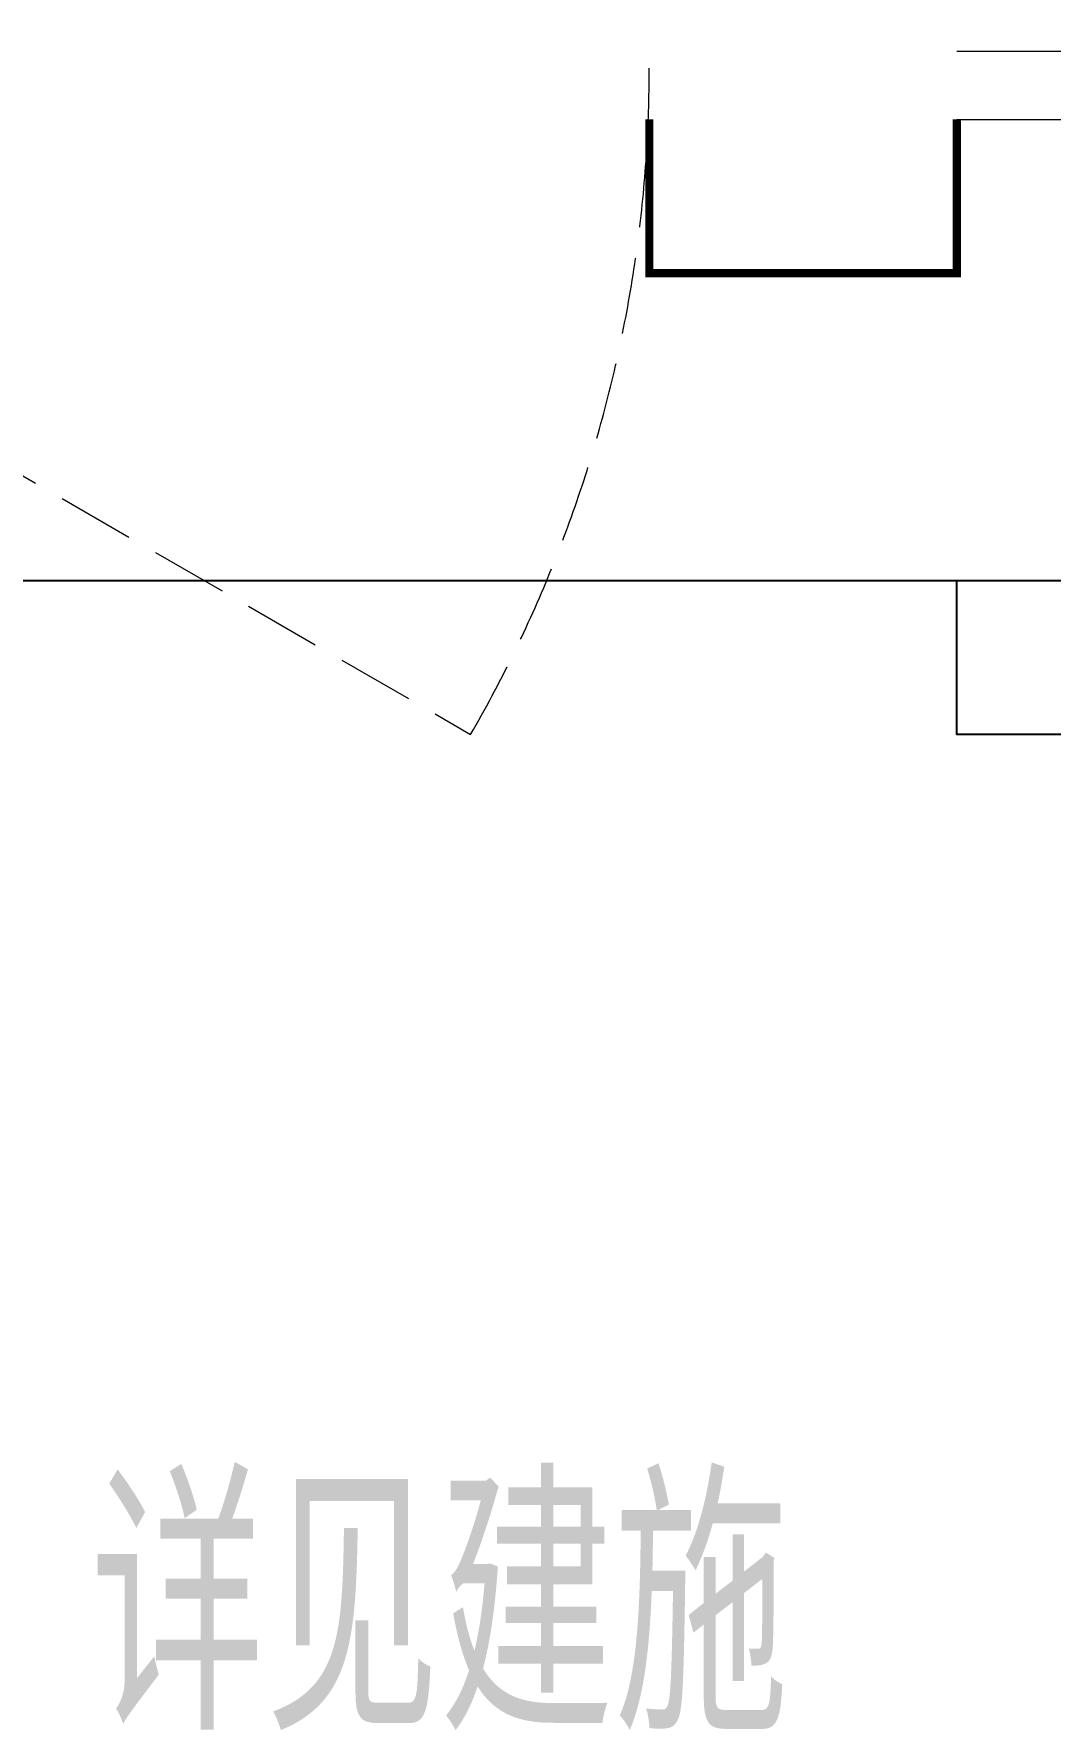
# Model space of a CAD drawing. Extents: x 27938 to 983267, y -209821 to 1628073.
# Drawn here: x 697767 to 698757, y 517569 to 519224 of the extents above; entities that cross this region are included whole.
import ezdxf

# ---------------------------------------------------------------- set-up
doc = ezdxf.new("R2010")
doc.units = 0
doc.header["$LTSCALE"] = 1000
doc.header["$MEASUREMENT"] = 0
doc.linetypes.add('DASH', pattern=[0.35, 0.25, -0.1])
for name, color, linetype in [('$RECOVER_210609100354-0', 7, 'Continuous'), ('PUB_TEXT', 4, 'Continuous'), ('看线', 251, 'Continuous')]:
    doc.layers.add(name, color=color, linetype=linetype)
for name, color, linetype, lineweight in [('WINDOW', 144, 'Continuous', 15), ('平面-栏杆', 135, 'Continuous', 15), ('平面-看线', 45, 'Continuous', 15)]:
    doc.layers.add(name, color=color, linetype=linetype, lineweight=lineweight)
doc.styles.add('_TCH_AXIS', font='COMPLEX', dxfattribs={"bigfont": 'GBCBIG'})

msp = doc.modelspace()

# ---------------------------------------------------------------- linework, layer by layer
at = {"layer": '$RECOVER_210609100354-0', "color": 30, "const_width": 8}
msp.add_lwpolyline([(698666.6, 519140.4), (698666.6, 518990.4), (698366.6, 518990.4), (698366.6, 519140.4)], dxfattribs=at)
at = {"layer": 'WINDOW', "color": 250, "linetype": 'DASH', "ltscale": 0.3}
msp.add_lwpolyline([(697066.6, 519190.4), (698192.4, 518540.4, 0.131652), (698366.6, 519190.4)], format="xyb", dxfattribs=at)
at = {"layer": '平面-栏杆'}
msp.add_lwpolyline([(698666.6, 519207.1), (703166.6, 519207.1)], dxfattribs=at)
at = {"layer": '平面-看线', "linetype": 'DASH'}
msp.add_lwpolyline([(698666.6, 519140.4), (703166.6, 519140.4)], dxfattribs=at)
at = {"layer": '看线', "color": 201}
msp.add_lwpolyline([(684766.6, 520190.4), (684766.6, 518690.4), (704466.6, 518690.4), (704466.6, 520190.4), (706816.6, 520190.4)], dxfattribs=at)
at = {"layer": '看线', "color": 202, "ltscale": 0.5}
msp.add_lwpolyline([(700666.6, 518690.4), (700666.6, 518540.4), (698666.6, 518540.4), (698666.6, 518690.4)], dxfattribs=at)

# ---------------------------------------------------------------- texts
at = {"layer": 'PUB_TEXT', "style": '_TCH_AXIS'}
msp.add_text('详见建施', height=236.31, dxfattribs=at).set_placement((697821.8, 517568.9))

doc.saveas('drawing.dxf')
